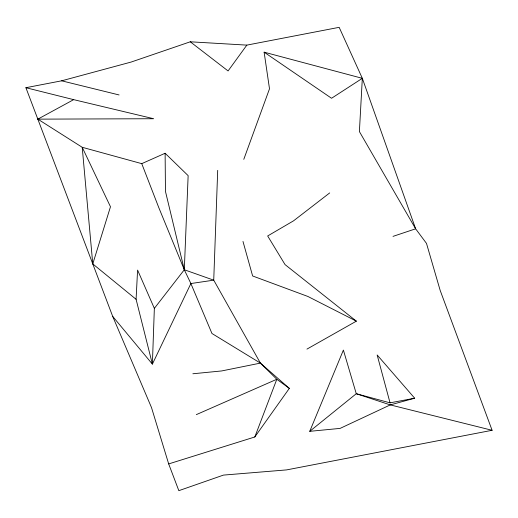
<?xml version="1.0" encoding="UTF-8"?>
<svg xmlns="http://www.w3.org/2000/svg" width="518" height="518" viewBox="0 0 518 518"><rect width="100%" height="100%" fill="white"/><g stroke="black" fill="none" stroke-linecap="round" stroke-linejoin="round"><path stroke-width="0.78" d="M37.833 119.146L153.639 118.726L73.673 99.644L37.833 119.146L82.213 147.287L141.744 163.649L158.761 207.543L184.304 269.755L190.883 283.54L152.389 364.122L136.085 299.294L137.587 270.072L154.351 308.378L152.389 364.122L112.697 316.407L25.9 87.704L61.648 80.814L131.106 62.063L190.274 41.796L246.833 45.124L339.167 27.331L362.328 78.328L415.637 228.814L426.495 243.408L440.183 290.443L492.1 430.296L286.577 469.904L223.452 475.097L178.833 490.669L168.68 463.921L151.509 407.582L112.697 316.407M217.702 170.357L213.733 280.16L260.405 363.105L276.813 379.267L289.335 388.377L254.811 436.978L168.68 463.921M243.784 159.343L269.502 88.805L264.122 52.169L362.328 78.328L359.395 131.578L415.637 228.814L393.013 236.376M92.774 263.915L110.476 206.76L82.213 147.287L92.774 263.915L136.085 299.294M254.811 436.978L276.813 379.267L196.322 414.633M414.678 398.206L390.041 402.836L377.149 354.966L414.678 398.206L390.274 404.901L340.112 428.392L309.745 431.332L343.389 350.084L356.274 393.719L390.274 404.901L492.1 430.296M246.833 45.124L228.075 70.947L190.274 41.796M154.351 308.378L184.304 269.755L188.144 175.641L165.119 153.257L141.744 163.649M309.745 431.332L356.274 393.719L390.041 402.836M329.681 192.929L293.544 220.836L267.664 235.968L285.055 264.607L356.365 321.154L306.954 349.106M362.328 78.328L331.552 98.271L264.122 52.169M289.335 388.377L260.405 363.105L221.698 370.94L192.864 373.769M61.648 80.814L119.069 94.949M25.9 87.704L73.673 99.644M356.365 321.154L307.906 296.471L252.629 275.971L242.981 241.433M260.405 363.105L211.959 333.495L190.883 283.54L213.733 280.16L184.304 269.755L165.462 191.414L165.119 153.257"/></g></svg>
